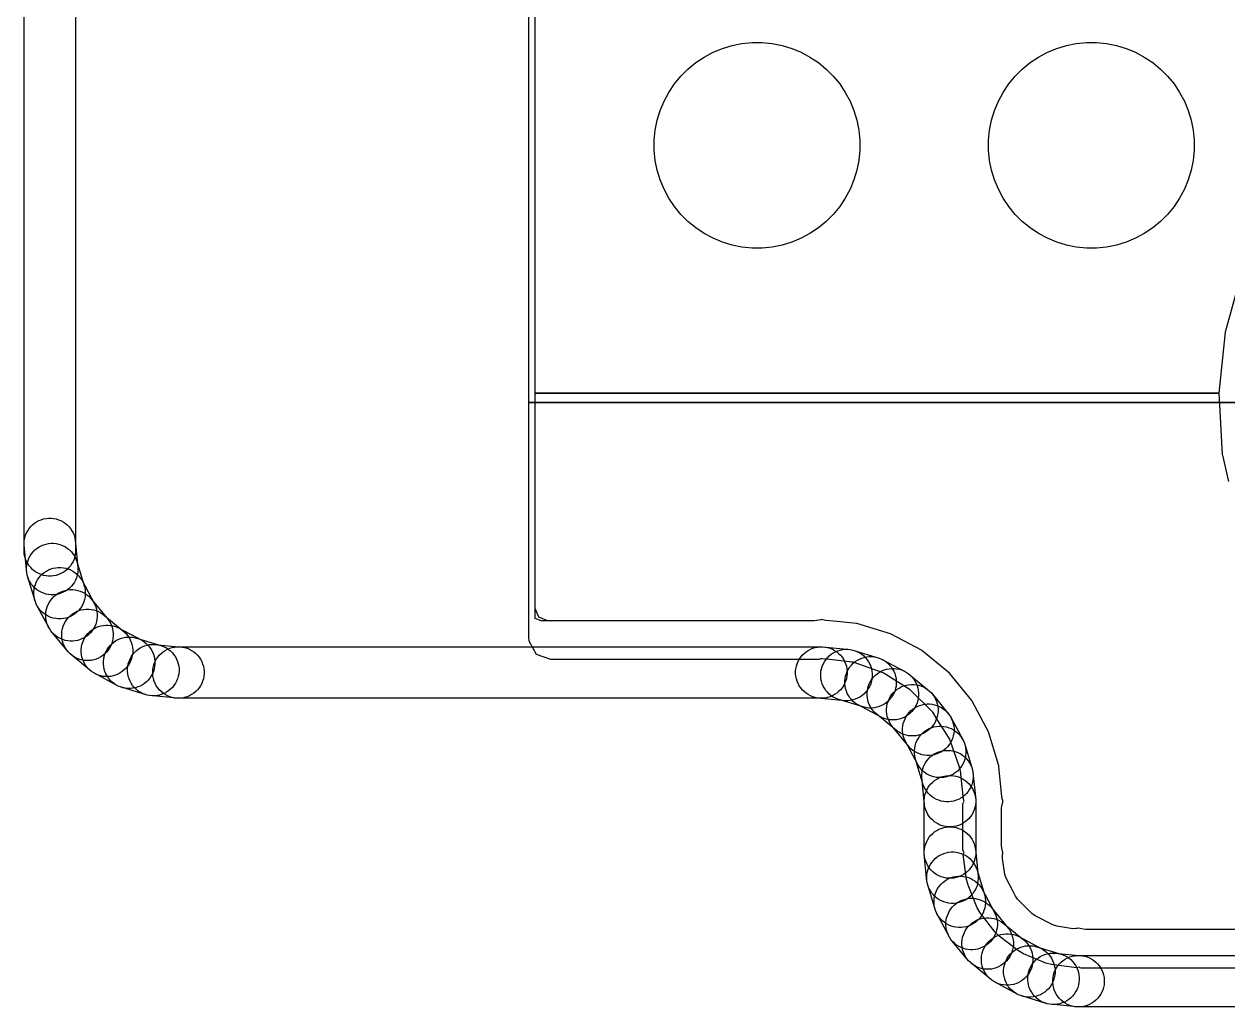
# Model space of a CAD drawing. Extents: x 124579 to 173950, y -108350 to -87650.
# Drawn here: x 129750 to 134431, y -108350 to -104529 of the extents above; entities that cross this region are included whole.
import ezdxf

# ---------------------------------------------------------------- set-up
doc = ezdxf.new("R2010")
doc.units = 0
for name, color, linetype in [('L2D0_Cu1', 1, 'CONTINUOUS'), ('L4D0_Cu2', 2, 'CONTINUOUS'), ('L7D0_Profile1', 3, 'CONTINUOUS')]:
    doc.layers.add(name, color=color, linetype=linetype)

msp = doc.modelspace()

# ---------------------------------------------------------------- linework, layer by layer
at = {"layer": 'L2D0_Cu1'}
for points in [[(170122.077, -108049.5), (133878.343, -108049.5), (133867.362, -108048.254), (133855.735, -108045.58), (133855.734, -108045.58), (133850.359, -108044.344), (133844.978, -108045.561), (133839.461, -108045.552), (133839.461, -108045.546), (133827.514, -108045.938), (133765.11, -108036.054), (133750.534, -108031.318), (133680.873, -107995.824), (133668.471, -107986.814), (133613.186, -107931.529), (133604.175, -107919.126), (133595.344, -107901.794), (133568.682, -107849.466), (133563.945, -107834.889), (133554.153, -107773.065), (133554.751, -107756.184), (133554.711, -107756.179), (133554.77, -107755.67), (133554.817, -107754.332), (133555.029, -107753.419), (133555.029, -107753.418), (133555.655, -107750.718), (133555.656, -107750), (133551.727, -107732.776), (133550.5, -107721.878), (133550.5, -107578.56), (133551.766, -107567.495), (133555.029, -107553.42), (133555.029, -107553.417), (133555.655, -107550.718), (133555.656, -107550), (133555.042, -107547.307), (133555.041, -107547.301), (133553.234, -107539.382), (133552.242, -107533.285), (133540.6, -107415.07), (133540.599, -107415.066), (133540.364, -107412.678), (133500.309, -107280.633), (133491.389, -107263.945), (133436.396, -107161.061), (133436.395, -107161.059), (133435.262, -107158.94), (133347.725, -107052.275), (133241.06, -106964.738), (133238.941, -106963.605), (133238.939, -106963.604), (133121.487, -106900.824), (133121.486, -106900.823), (133119.367, -106899.691), (132987.322, -106859.636), (132984.934, -106859.401), (132984.93, -106859.4), (132923.83, -106853.383), (132867.654, -106847.85), (132861.405, -106846.823), (132850.718, -106844.345), (132850, -106844.344), (132847.304, -106844.959), (132832.776, -106848.273), (132821.878, -106849.5), (131785.906, -106849.5), (131751.258, -106835.148), (131736.906, -106800.5), (131736.906, -101400)], [(134484.051, -105497.428), (134420.309, -105727.272), (134394.963, -105964.44), (134396.169, -105985.347), (134408.694, -106202.562), (134409.137, -106204.526), (134409.137, -106204.529), (134432.36, -106307.577)]]:
    msp.add_lwpolyline(points, dxfattribs=at)
for points in [[(132580.373, -105399.518), (132541.308, -105395.671), (132502.808, -105388.013), (132465.244, -105376.618), (132428.978, -105361.596), (132394.359, -105343.091), (132361.72, -105321.283), (132331.376, -105296.38), (132303.62, -105268.624), (132278.717, -105238.28), (132256.909, -105205.641), (132238.404, -105171.022), (132223.382, -105134.756), (132211.987, -105097.192), (132204.329, -105058.692), (132200.482, -105019.627), (132200.482, -104980.373), (132204.329, -104941.308), (132211.987, -104902.808), (132223.382, -104865.244), (132238.404, -104828.978), (132256.909, -104794.359), (132278.717, -104761.72), (132303.62, -104731.376), (132331.376, -104703.62), (132361.72, -104678.717), (132394.359, -104656.909), (132428.978, -104638.404), (132465.244, -104623.382), (132502.808, -104611.987), (132541.308, -104604.329), (132580.373, -104600.482), (132619.627, -104600.482), (132658.692, -104604.329), (132697.192, -104611.987), (132734.756, -104623.382), (132771.022, -104638.404), (132805.641, -104656.909), (132838.28, -104678.717), (132868.624, -104703.62), (132896.38, -104731.376), (132921.283, -104761.72), (132943.091, -104794.359), (132961.596, -104828.978), (132976.618, -104865.244), (132988.013, -104902.808), (132995.671, -104941.308), (132999.518, -104980.373), (132999.518, -105019.627), (132995.671, -105058.692), (132988.013, -105097.192), (132976.618, -105134.756), (132961.596, -105171.022), (132943.091, -105205.641), (132921.283, -105238.28), (132896.38, -105268.624), (132868.624, -105296.38), (132838.28, -105321.283), (132805.641, -105343.091), (132771.022, -105361.596), (132734.756, -105376.618), (132697.192, -105388.013), (132658.692, -105395.671), (132619.627, -105399.518)], [(133880.373, -105399.518), (133841.308, -105395.671), (133802.808, -105388.013), (133765.244, -105376.618), (133728.978, -105361.596), (133694.359, -105343.091), (133661.72, -105321.283), (133631.376, -105296.38), (133603.62, -105268.624), (133578.717, -105238.28), (133556.909, -105205.641), (133538.404, -105171.022), (133523.382, -105134.756), (133511.987, -105097.192), (133504.329, -105058.692), (133500.482, -105019.627), (133500.482, -104980.373), (133504.329, -104941.308), (133511.987, -104902.808), (133523.382, -104865.244), (133538.404, -104828.978), (133556.909, -104794.359), (133578.717, -104761.72), (133603.62, -104731.376), (133631.376, -104703.62), (133661.72, -104678.717), (133694.359, -104656.909), (133728.978, -104638.404), (133765.244, -104623.382), (133802.808, -104611.987), (133841.308, -104604.329), (133880.373, -104600.482), (133919.627, -104600.482), (133958.692, -104604.329), (133997.192, -104611.987), (134034.756, -104623.382), (134071.022, -104638.404), (134105.641, -104656.909), (134138.28, -104678.717), (134168.624, -104703.62), (134196.38, -104731.376), (134221.283, -104761.72), (134243.091, -104794.359), (134261.596, -104828.978), (134276.618, -104865.244), (134288.013, -104902.808), (134295.671, -104941.308), (134299.518, -104980.373), (134299.518, -105019.627), (134295.671, -105058.692), (134288.013, -105097.192), (134276.618, -105134.756), (134261.596, -105171.022), (134243.091, -105205.641), (134221.283, -105238.28), (134196.38, -105268.624), (134168.624, -105296.38), (134138.28, -105321.283), (134105.641, -105343.091), (134071.022, -105361.596), (134034.756, -105376.618), (133997.192, -105388.013), (133958.692, -105395.671), (133919.627, -105399.518)]]:
    msp.add_lwpolyline(points, close=True, dxfattribs=at)
at = {"layer": 'L4D0_Cu2'}
for points in [[(134544.532, -106000), (131711.997, -106000), (131711.997, -101400), (131691.092, -93300), (156016.71, -93300)], [(134484.051, -105497.428), (134420.309, -105727.272), (134394.963, -105964.44), (131736.906, -105964.44), (131736.906, -101400), (131716.001, -93300), (155994.318, -93300)], [(170122.077, -108049.5), (133878.343, -108049.5), (133867.362, -108048.254), (133855.735, -108045.58), (133855.734, -108045.58), (133850.359, -108044.344), (133844.978, -108045.561), (133839.461, -108045.552), (133839.461, -108045.546), (133827.514, -108045.938), (133765.11, -108036.054), (133750.534, -108031.318), (133680.873, -107995.824), (133668.471, -107986.814), (133613.186, -107931.529), (133604.175, -107919.126), (133595.344, -107901.794), (133568.682, -107849.466), (133563.945, -107834.889), (133554.153, -107773.065), (133554.751, -107756.184), (133554.711, -107756.179), (133554.77, -107755.67), (133554.817, -107754.332), (133555.029, -107753.419), (133555.029, -107753.418), (133555.655, -107750.718), (133555.656, -107750), (133551.727, -107732.776), (133550.5, -107721.878), (133550.5, -107578.56), (133551.766, -107567.495), (133555.029, -107553.42), (133555.029, -107553.417), (133555.655, -107550.718), (133555.656, -107550), (133555.042, -107547.307), (133555.041, -107547.301), (133553.234, -107539.382), (133552.242, -107533.285), (133540.6, -107415.07), (133540.599, -107415.066), (133540.364, -107412.678), (133500.309, -107280.633), (133491.389, -107263.945), (133436.396, -107161.061), (133436.395, -107161.059), (133435.262, -107158.94), (133347.725, -107052.275), (133241.06, -106964.738), (133238.941, -106963.605), (133238.939, -106963.604), (133121.487, -106900.824), (133121.486, -106900.823), (133119.367, -106899.691), (132987.322, -106859.636), (132984.934, -106859.401), (132984.93, -106859.4), (132923.83, -106853.383), (132867.654, -106847.85), (132861.405, -106846.823), (132850.718, -106844.345), (132850, -106844.344), (132847.304, -106844.959), (132832.776, -106848.273), (132821.878, -106849.5), (131760.997, -106849.5), (131736.906, -106839.521), (131736.906, -105964.44), (134394.963, -105964.44), (134396.169, -105985.347), (134408.694, -106202.562), (134409.137, -106204.526), (134409.137, -106204.529), (134432.36, -106307.577)], [(170123.543, -108199.5), (133860.045, -108199.5), (133850, -108195.339), (133843.565, -108198.004), (133842.5, -108197.563), (133842.377, -108198.496), (133744.951, -108185.67), (133723.139, -108179.825), (133635.772, -108143.636), (133616.215, -108132.345), (133541.19, -108074.775), (133525.225, -108058.81), (133467.655, -107983.785), (133456.364, -107964.228), (133420.175, -107876.861), (133414.33, -107855.049), (133401.504, -107757.623), (133401.716, -107757.595), (133401.668, -107757.228), (133404.661, -107750), (133400.5, -107739.955), (133400.5, -107727.562), (133400.578, -107723.996), (133400.5, -107723.555), (133400.5, -107560.045), (133404.661, -107550), (133403.73, -107547.752), (133401.795, -107530.579), (133390.637, -107431.551), (133390.636, -107431.547), (133390.093, -107426.727), (133384.331, -107410.261), (133350.726, -107314.222), (133350.725, -107314.22), (133349.121, -107309.636), (133346.296, -107305.139), (133300.437, -107232.156), (133283.121, -107204.597), (133195.403, -107116.879), (133100.553, -107057.281), (133094.477, -107053.463), (133094.475, -107053.462), (133090.364, -107050.879), (133085.78, -107049.275), (133085.778, -107049.274), (132977.854, -107011.51), (132973.273, -107009.907), (132968.453, -107009.364), (132968.449, -107009.363), (132872.13, -106998.51), (132872.129, -106998.51), (132852.248, -106996.27), (132850, -106995.339), (132839.955, -106999.5), (132827.561, -106999.5), (132823.995, -106999.422), (132823.555, -106999.5), (131798.497, -106999.5), (131742.896, -106979.263), (131713.311, -106928.021), (131711.997, -106913), (131711.997, -106000), (134544.532, -106000)]]:
    msp.add_lwpolyline(points, dxfattribs=at)
for points in [[(132580.373, -105399.518), (132541.308, -105395.671), (132502.808, -105388.013), (132465.244, -105376.618), (132428.978, -105361.596), (132394.359, -105343.091), (132361.72, -105321.283), (132331.376, -105296.38), (132303.62, -105268.624), (132278.717, -105238.28), (132256.909, -105205.641), (132238.404, -105171.022), (132223.382, -105134.756), (132211.987, -105097.192), (132204.329, -105058.692), (132200.482, -105019.627), (132200.482, -104980.373), (132204.329, -104941.308), (132211.987, -104902.808), (132223.382, -104865.244), (132238.404, -104828.978), (132256.909, -104794.359), (132278.717, -104761.72), (132303.62, -104731.376), (132331.376, -104703.62), (132361.72, -104678.717), (132394.359, -104656.909), (132428.978, -104638.404), (132465.244, -104623.382), (132502.808, -104611.987), (132541.308, -104604.329), (132580.373, -104600.482), (132619.627, -104600.482), (132658.692, -104604.329), (132697.192, -104611.987), (132734.756, -104623.382), (132771.022, -104638.404), (132805.641, -104656.909), (132838.28, -104678.717), (132868.624, -104703.62), (132896.38, -104731.376), (132921.283, -104761.72), (132943.091, -104794.359), (132961.596, -104828.978), (132976.618, -104865.244), (132988.013, -104902.808), (132995.671, -104941.308), (132999.518, -104980.373), (132999.518, -105019.627), (132995.671, -105058.692), (132988.013, -105097.192), (132976.618, -105134.756), (132961.596, -105171.022), (132943.091, -105205.641), (132921.283, -105238.28), (132896.38, -105268.624), (132868.624, -105296.38), (132838.28, -105321.283), (132805.641, -105343.091), (132771.022, -105361.596), (132734.756, -105376.618), (132697.192, -105388.013), (132658.692, -105395.671), (132619.627, -105399.518)], [(133880.373, -105399.518), (133841.308, -105395.671), (133802.808, -105388.013), (133765.244, -105376.618), (133728.978, -105361.596), (133694.359, -105343.091), (133661.72, -105321.283), (133631.376, -105296.38), (133603.62, -105268.624), (133578.717, -105238.28), (133556.909, -105205.641), (133538.404, -105171.022), (133523.382, -105134.756), (133511.987, -105097.192), (133504.329, -105058.692), (133500.482, -105019.627), (133500.482, -104980.373), (133504.329, -104941.308), (133511.987, -104902.808), (133523.382, -104865.244), (133538.404, -104828.978), (133556.909, -104794.359), (133578.717, -104761.72), (133603.62, -104731.376), (133631.376, -104703.62), (133661.72, -104678.717), (133694.359, -104656.909), (133728.978, -104638.404), (133765.244, -104623.382), (133802.808, -104611.987), (133841.308, -104604.329), (133880.373, -104600.482), (133919.627, -104600.482), (133958.692, -104604.329), (133997.192, -104611.987), (134034.756, -104623.382), (134071.022, -104638.404), (134105.641, -104656.909), (134138.28, -104678.717), (134168.624, -104703.62), (134196.38, -104731.376), (134221.283, -104761.72), (134243.091, -104794.359), (134261.596, -104828.978), (134276.618, -104865.244), (134288.013, -104902.808), (134295.671, -104941.308), (134299.518, -104980.373), (134299.518, -105019.627), (134295.671, -105058.692), (134288.013, -105097.192), (134276.618, -105134.756), (134261.596, -105171.022), (134243.091, -105205.641), (134221.283, -105238.28), (134196.38, -105268.624), (134168.624, -105296.38), (134138.28, -105321.283), (134105.641, -105343.091), (134071.022, -105361.596), (134034.756, -105376.618), (133997.192, -105388.013), (133958.692, -105395.671), (133919.627, -105399.518)]]:
    msp.add_lwpolyline(points, close=True, dxfattribs=at)
at = {"layer": 'L7D0_Profile1'}
for points in [[(129950, -101820.087), (129950, -106579.913), (129949.037, -106589.691), (129947.12, -106599.327), (129944.268, -106608.73), (129940.508, -106617.807), (129935.876, -106626.472), (129930.418, -106634.642), (129924.184, -106642.237), (129917.237, -106649.184), (129909.642, -106655.418), (129901.472, -106660.876), (129892.807, -106665.508), (129883.73, -106669.268), (129874.327, -106672.12), (129864.691, -106674.037), (129854.913, -106675), (129845.087, -106675), (129835.309, -106674.037), (129825.673, -106672.12), (129816.27, -106669.268), (129807.193, -106665.508), (129798.528, -106660.876), (129790.358, -106655.418), (129782.763, -106649.184), (129775.816, -106642.237), (129769.582, -106634.642), (129764.124, -106626.472), (129759.492, -106617.807), (129755.732, -106608.73), (129752.88, -106599.327), (129750.963, -106589.691), (129750, -106579.913), (129750, -101820.087)], [(170154.913, -108350), (133845.087, -108350), (133835.309, -108349.037), (133825.673, -108347.12), (133816.27, -108344.268), (133807.193, -108340.508), (133798.528, -108335.876), (133790.358, -108330.418), (133782.763, -108324.184), (133775.816, -108317.237), (133769.582, -108309.642), (133764.124, -108301.472), (133759.492, -108292.807), (133755.732, -108283.73), (133752.88, -108274.327), (133750.963, -108264.691), (133750, -108254.913), (133750, -108245.087), (133750.963, -108235.309), (133752.88, -108225.673), (133755.732, -108216.27), (133759.492, -108207.193), (133764.124, -108198.528), (133769.582, -108190.358), (133775.816, -108182.763), (133782.763, -108175.816), (133790.358, -108169.582), (133798.528, -108164.124), (133807.193, -108159.492), (133816.27, -108155.732), (133825.673, -108152.88), (133835.309, -108150.963), (133845.087, -108150), (170154.913, -108150)]]:
    msp.add_lwpolyline(points, dxfattribs=at)
for points in [[(129854.695, -106747.545), (129844.917, -106746.582), (129835.28, -106744.665), (129825.878, -106741.813), (129816.8, -106738.053), (129808.135, -106733.421), (129799.966, -106727.963), (129792.37, -106721.73), (129785.423, -106714.782), (129779.19, -106707.187), (129773.731, -106699.017), (129769.099, -106690.352), (129765.339, -106681.275), (129762.487, -106671.872), (129760.57, -106662.236), (129750, -106554.913), (129750, -106545.087), (129750.963, -106535.309), (129752.88, -106525.673), (129755.732, -106516.27), (129759.492, -106507.193), (129764.124, -106498.528), (129769.582, -106490.358), (129775.816, -106482.763), (129782.763, -106475.816), (129790.358, -106469.582), (129798.528, -106464.124), (129807.193, -106459.492), (129816.27, -106455.732), (129825.673, -106452.88), (129835.309, -106450.963), (129845.087, -106450), (129854.913, -106450), (129864.691, -106450.963), (129874.327, -106452.88), (129883.73, -106455.732), (129892.807, -106459.492), (129901.472, -106464.124), (129909.642, -106469.582), (129917.237, -106475.816), (129924.184, -106482.763), (129930.418, -106490.358), (129935.876, -106498.528), (129940.508, -106507.193), (129944.268, -106516.27), (129947.12, -106525.673), (129949.037, -106535.309), (129959.607, -106642.632), (129959.607, -106652.458), (129958.644, -106662.236), (129956.727, -106671.872), (129953.875, -106681.275), (129950.115, -106690.352), (129945.484, -106699.017), (129940.025, -106707.187), (129933.792, -106714.782), (129926.844, -106721.73), (129919.249, -106727.963), (129911.08, -106733.421), (129902.414, -106738.053), (129893.337, -106741.813), (129883.935, -106744.665), (129874.298, -106746.582), (129864.52, -106747.545)], [(129883.147, -106841.342), (129873.369, -106840.379), (129863.733, -106838.462), (129854.33, -106835.61), (129845.253, -106831.85), (129836.588, -106827.218), (129828.418, -106821.759), (129820.823, -106815.526), (129813.875, -106808.578), (129807.642, -106800.983), (129802.184, -106792.814), (129797.552, -106784.149), (129793.792, -106775.071), (129762.487, -106671.872), (129760.57, -106662.236), (129759.607, -106652.458), (129759.607, -106642.632), (129760.57, -106632.854), (129762.487, -106623.218), (129765.339, -106613.815), (129769.099, -106604.738), (129773.731, -106596.073), (129779.189, -106587.903), (129785.423, -106580.308), (129792.37, -106573.361), (129799.965, -106567.127), (129808.135, -106561.669), (129816.8, -106557.037), (129825.877, -106553.277), (129835.28, -106550.425), (129844.916, -106548.508), (129854.694, -106547.545), (129864.52, -106547.545), (129874.298, -106548.508), (129883.934, -106550.425), (129893.337, -106553.277), (129902.414, -106557.037), (129911.079, -106561.669), (129919.249, -106567.127), (129926.844, -106573.361), (129933.791, -106580.308), (129940.025, -106587.903), (129945.483, -106596.073), (129950.115, -106604.738), (129953.875, -106613.815), (129985.18, -106717.014), (129987.097, -106726.651), (129988.06, -106736.429), (129988.06, -106746.254), (129987.097, -106756.032), (129985.18, -106765.669), (129982.328, -106775.071), (129978.568, -106784.149), (129973.936, -106792.814), (129968.477, -106800.983), (129962.244, -106808.578), (129955.297, -106815.526), (129947.702, -106821.759), (129939.532, -106827.218), (129930.867, -106831.85), (129921.789, -106835.61), (129912.387, -106838.462), (129902.751, -106840.379), (129892.973, -106841.342)], [(129929.352, -106927.785), (129919.574, -106926.822), (129909.938, -106924.906), (129900.535, -106922.053), (129891.458, -106918.293), (129882.793, -106913.662), (129874.623, -106908.203), (129867.028, -106901.97), (129860.08, -106895.022), (129853.847, -106887.427), (129848.389, -106879.258), (129797.552, -106784.149), (129793.792, -106775.072), (129790.94, -106765.669), (129789.023, -106756.033), (129788.06, -106746.255), (129788.06, -106736.429), (129789.023, -106726.651), (129790.94, -106717.015), (129793.792, -106707.612), (129797.552, -106698.535), (129802.184, -106689.87), (129807.642, -106681.7), (129813.876, -106674.105), (129820.823, -106667.158), (129828.418, -106660.924), (129836.588, -106655.466), (129845.253, -106650.834), (129854.33, -106647.074), (129863.733, -106644.222), (129873.369, -106642.305), (129883.147, -106641.342), (129892.973, -106641.342), (129902.751, -106642.305), (129912.387, -106644.222), (129921.79, -106647.074), (129930.867, -106650.834), (129939.532, -106655.466), (129947.702, -106660.924), (129955.297, -106667.158), (129962.244, -106674.105), (129968.478, -106681.7), (129973.936, -106689.87), (130024.773, -106784.978), (130028.533, -106794.056), (130031.385, -106803.458), (130033.302, -106813.095), (130034.265, -106822.873), (130034.265, -106832.698), (130033.302, -106842.476), (130031.385, -106852.113), (130028.533, -106861.515), (130024.773, -106870.592), (130020.141, -106879.258), (130014.683, -106887.427), (130008.449, -106895.022), (130001.502, -106901.97), (129993.907, -106908.203), (129985.737, -106913.662), (129977.072, -106918.293), (129967.995, -106922.053), (129958.592, -106924.906), (129948.956, -106926.822), (129939.178, -106927.785)], [(129991.534, -107003.553), (129981.756, -107002.59), (129972.119, -107000.673), (129962.717, -106997.821), (129953.639, -106994.061), (129944.974, -106989.43), (129936.805, -106983.971), (129929.21, -106977.738), (129922.262, -106970.79), (129853.847, -106887.427), (129848.389, -106879.257), (129843.757, -106870.592), (129839.997, -106861.515), (129837.145, -106852.112), (129835.228, -106842.476), (129834.265, -106832.698), (129834.265, -106822.872), (129835.228, -106813.094), (129837.145, -106803.458), (129839.997, -106794.055), (129843.757, -106784.978), (129848.389, -106776.313), (129853.847, -106768.143), (129860.081, -106760.548), (129867.028, -106753.601), (129874.623, -106747.367), (129882.793, -106741.909), (129891.458, -106737.277), (129900.535, -106733.517), (129909.938, -106730.665), (129919.574, -106728.748), (129929.352, -106727.785), (129939.178, -106727.785), (129948.956, -106728.748), (129958.592, -106730.665), (129967.995, -106733.517), (129977.072, -106737.277), (129985.737, -106741.909), (129993.907, -106747.367), (130001.502, -106753.601), (130008.449, -106760.548), (130076.864, -106843.912), (130082.323, -106852.081), (130086.954, -106860.746), (130090.714, -106869.824), (130093.567, -106879.226), (130095.483, -106888.863), (130096.446, -106898.641), (130096.446, -106908.466), (130095.483, -106918.244), (130093.567, -106927.881), (130090.714, -106937.283), (130086.954, -106946.36), (130082.323, -106955.026), (130076.864, -106963.195), (130070.631, -106970.79), (130063.683, -106977.738), (130056.088, -106983.971), (130047.919, -106989.43), (130039.253, -106994.061), (130030.176, -106997.821), (130020.774, -107000.673), (130011.137, -107002.59), (130001.359, -107003.553)], [(130067.303, -107065.734), (130057.525, -107064.771), (130047.888, -107062.855), (130038.486, -107060.002), (130029.408, -107056.242), (130020.743, -107051.611), (130012.574, -107046.152), (129929.21, -106977.737), (129922.263, -106970.79), (129916.029, -106963.195), (129910.571, -106955.025), (129905.939, -106946.36), (129902.179, -106937.283), (129899.327, -106927.88), (129897.41, -106918.244), (129896.447, -106908.466), (129896.447, -106898.64), (129897.41, -106888.862), (129899.327, -106879.226), (129902.179, -106869.823), (129905.939, -106860.746), (129910.571, -106852.081), (129916.029, -106843.911), (129922.263, -106836.316), (129929.21, -106829.369), (129936.805, -106823.135), (129944.975, -106817.677), (129953.64, -106813.045), (129962.717, -106809.285), (129972.12, -106806.433), (129981.756, -106804.516), (129991.534, -106803.553), (130001.36, -106803.553), (130011.138, -106804.516), (130020.774, -106806.433), (130030.177, -106809.285), (130039.254, -106813.045), (130047.919, -106817.677), (130056.089, -106823.135), (130139.452, -106891.55), (130146.4, -106898.498), (130152.633, -106906.093), (130158.092, -106914.262), (130162.723, -106922.927), (130166.483, -106932.005), (130169.335, -106941.407), (130171.252, -106951.044), (130172.215, -106960.822), (130172.215, -106970.647), (130171.252, -106980.425), (130169.335, -106990.062), (130166.483, -106999.464), (130162.723, -107008.541), (130158.092, -107017.207), (130152.633, -107025.376), (130146.4, -107032.971), (130139.452, -107039.919), (130131.857, -107046.152), (130123.688, -107051.611), (130115.022, -107056.242), (130105.945, -107060.002), (130096.543, -107062.855), (130086.906, -107064.771), (130077.128, -107065.734)], [(130153.746, -107111.94), (130143.968, -107110.977), (130134.331, -107109.06), (130124.929, -107106.208), (130115.851, -107102.448), (130020.743, -107051.611), (130012.573, -107046.153), (130004.978, -107039.919), (129998.031, -107032.972), (129991.797, -107025.377), (129986.339, -107017.207), (129981.707, -107008.542), (129977.947, -106999.465), (129975.095, -106990.062), (129973.178, -106980.426), (129972.215, -106970.648), (129972.215, -106960.822), (129973.178, -106951.044), (129975.095, -106941.408), (129977.947, -106932.005), (129981.707, -106922.928), (129986.339, -106914.263), (129991.797, -106906.093), (129998.031, -106898.498), (130004.978, -106891.551), (130012.573, -106885.317), (130020.743, -106879.859), (130029.408, -106875.227), (130038.485, -106871.467), (130047.888, -106868.615), (130057.524, -106866.698), (130067.302, -106865.735), (130077.128, -106865.735), (130086.906, -106866.698), (130096.542, -106868.615), (130105.945, -106871.467), (130115.022, -106875.227), (130210.131, -106926.064), (130218.3, -106931.522), (130225.895, -106937.755), (130232.843, -106944.703), (130239.076, -106952.298), (130244.535, -106960.468), (130249.166, -106969.133), (130252.926, -106978.21), (130255.779, -106987.613), (130257.695, -106997.249), (130258.658, -107007.027), (130258.658, -107016.853), (130257.695, -107026.631), (130255.779, -107036.267), (130252.926, -107045.67), (130249.166, -107054.747), (130244.535, -107063.412), (130239.076, -107071.582), (130232.843, -107079.177), (130225.895, -107086.124), (130218.3, -107092.358), (130210.131, -107097.816), (130201.465, -107102.448), (130192.388, -107106.208), (130182.986, -107109.06), (130173.349, -107110.977), (130163.571, -107111.94)], [(130247.542, -107140.393), (130237.764, -107139.43), (130228.127, -107137.513), (130124.928, -107106.208), (130115.851, -107102.448), (130107.186, -107097.816), (130099.016, -107092.358), (130091.421, -107086.124), (130084.474, -107079.177), (130078.24, -107071.582), (130072.782, -107063.412), (130068.15, -107054.747), (130064.39, -107045.67), (130061.538, -107036.267), (130059.621, -107026.631), (130058.658, -107016.853), (130058.658, -107007.027), (130059.621, -106997.249), (130061.538, -106987.613), (130064.39, -106978.21), (130068.15, -106969.133), (130072.782, -106960.468), (130078.24, -106952.298), (130084.474, -106944.703), (130091.421, -106937.756), (130099.016, -106931.522), (130107.186, -106926.064), (130115.851, -106921.432), (130124.928, -106917.672), (130134.331, -106914.82), (130143.967, -106912.903), (130153.745, -106911.94), (130163.571, -106911.94), (130173.349, -106912.903), (130182.985, -106914.82), (130286.184, -106946.125), (130295.262, -106949.885), (130303.927, -106954.517), (130312.096, -106959.975), (130319.691, -106966.208), (130326.639, -106973.156), (130332.872, -106980.751), (130338.331, -106988.921), (130342.963, -106997.586), (130346.723, -107006.663), (130349.575, -107016.066), (130351.492, -107025.702), (130352.455, -107035.48), (130352.455, -107045.306), (130351.492, -107055.084), (130349.575, -107064.72), (130346.723, -107074.122), (130342.963, -107083.2), (130338.331, -107091.865), (130332.872, -107100.035), (130326.639, -107107.63), (130319.691, -107114.577), (130312.096, -107120.81), (130303.927, -107126.269), (130295.262, -107130.901), (130286.184, -107134.661), (130276.782, -107137.513), (130267.145, -107139.43), (130257.367, -107140.393)], [(130345.087, -107150), (130237.764, -107139.43), (130228.128, -107137.513), (130218.725, -107134.661), (130209.648, -107130.901), (130200.983, -107126.269), (130192.813, -107120.811), (130185.218, -107114.577), (130178.271, -107107.63), (130172.037, -107100.035), (130166.579, -107091.865), (130161.947, -107083.2), (130158.187, -107074.123), (130155.335, -107064.72), (130153.418, -107055.084), (130152.455, -107045.306), (130152.455, -107035.48), (130153.418, -107025.702), (130155.335, -107016.066), (130158.187, -107006.663), (130161.947, -106997.586), (130166.579, -106988.921), (130172.037, -106980.751), (130178.271, -106973.156), (130185.218, -106966.209), (130192.813, -106959.975), (130200.983, -106954.517), (130209.648, -106949.885), (130218.725, -106946.125), (130228.128, -106943.273), (130237.764, -106941.356), (130247.542, -106940.393), (130257.368, -106940.393), (130364.691, -106950.963), (130374.327, -106952.88), (130383.73, -106955.732), (130392.807, -106959.492), (130401.472, -106964.124), (130409.642, -106969.583), (130417.237, -106975.816), (130424.185, -106982.763), (130430.418, -106990.359), (130435.876, -106998.528), (130440.508, -107007.193), (130444.268, -107016.271), (130447.12, -107025.673), (130449.037, -107035.31), (130450, -107045.088), (130450, -107054.913), (130449.037, -107064.691), (130447.12, -107074.328), (130444.268, -107083.73), (130440.508, -107092.807), (130435.876, -107101.473), (130430.418, -107109.642), (130424.185, -107117.237), (130417.237, -107124.185), (130409.642, -107130.418), (130401.472, -107135.877), (130392.807, -107140.508), (130383.73, -107144.268), (130374.327, -107147.12), (130364.691, -107149.037), (130354.913, -107150)], [(130345.087, -107150), (130335.309, -107149.037), (130325.673, -107147.12), (130316.27, -107144.268), (130307.193, -107140.508), (130298.528, -107135.876), (130290.358, -107130.418), (130282.763, -107124.184), (130275.816, -107117.237), (130269.582, -107109.642), (130264.124, -107101.472), (130259.492, -107092.807), (130255.732, -107083.73), (130252.88, -107074.327), (130250.963, -107064.691), (130250, -107054.913), (130250, -107045.087), (130250.963, -107035.309), (130252.88, -107025.673), (130255.732, -107016.27), (130259.492, -107007.193), (130264.124, -106998.528), (130269.582, -106990.358), (130275.816, -106982.763), (130282.763, -106975.816), (130290.358, -106969.582), (130298.528, -106964.124), (130307.193, -106959.492), (130316.27, -106955.732), (130325.673, -106952.88), (130335.309, -106950.963), (130345.087, -106950), (132854.913, -106950), (132864.691, -106950.963), (132874.327, -106952.88), (132883.73, -106955.732), (132892.807, -106959.492), (132901.472, -106964.124), (132909.642, -106969.582), (132917.237, -106975.816), (132924.184, -106982.763), (132930.418, -106990.358), (132935.876, -106998.528), (132940.508, -107007.193), (132944.268, -107016.27), (132947.12, -107025.673), (132949.037, -107035.309), (132950, -107045.087), (132950, -107054.913), (132949.037, -107064.691), (132947.12, -107074.327), (132944.268, -107083.73), (132940.508, -107092.807), (132935.876, -107101.472), (132930.418, -107109.642), (132924.184, -107117.237), (132917.237, -107124.184), (132909.642, -107130.418), (132901.472, -107135.876), (132892.807, -107140.508), (132883.73, -107144.268), (132874.327, -107147.12), (132864.691, -107149.037), (132854.913, -107150)], [(132942.632, -107159.607), (132835.309, -107149.037), (132825.673, -107147.12), (132816.27, -107144.268), (132807.193, -107140.508), (132798.528, -107135.876), (132790.358, -107130.417), (132782.763, -107124.184), (132775.815, -107117.237), (132769.582, -107109.641), (132764.124, -107101.472), (132759.492, -107092.807), (132755.732, -107083.729), (132752.88, -107074.327), (132750.963, -107064.69), (132750, -107054.912), (132750, -107045.087), (132750.963, -107035.309), (132752.88, -107025.672), (132755.732, -107016.27), (132759.492, -107007.193), (132764.124, -106998.527), (132769.582, -106990.358), (132775.815, -106982.763), (132782.763, -106975.815), (132790.358, -106969.582), (132798.528, -106964.123), (132807.193, -106959.492), (132816.27, -106955.732), (132825.673, -106952.88), (132835.309, -106950.963), (132845.087, -106950), (132854.913, -106950), (132962.236, -106960.57), (132971.872, -106962.487), (132981.275, -106965.339), (132990.352, -106969.099), (132999.017, -106973.731), (133007.187, -106979.189), (133014.782, -106985.423), (133021.729, -106992.37), (133027.963, -106999.965), (133033.421, -107008.135), (133038.053, -107016.8), (133041.813, -107025.877), (133044.665, -107035.28), (133046.582, -107044.916), (133047.545, -107054.694), (133047.545, -107064.52), (133046.582, -107074.298), (133044.665, -107083.934), (133041.813, -107093.337), (133038.053, -107102.414), (133033.421, -107111.079), (133027.963, -107119.249), (133021.729, -107126.844), (133014.782, -107133.791), (133007.187, -107140.025), (132999.017, -107145.483), (132990.352, -107150.115), (132981.275, -107153.875), (132971.872, -107156.727), (132962.236, -107158.644), (132952.458, -107159.607)], [(133036.429, -107188.06), (133026.651, -107187.097), (133017.015, -107185.18), (132913.816, -107153.875), (132904.738, -107150.115), (132896.073, -107145.483), (132887.904, -107140.025), (132880.309, -107133.792), (132873.361, -107126.844), (132867.128, -107119.249), (132861.669, -107111.079), (132857.037, -107102.414), (132853.277, -107093.337), (132850.425, -107083.934), (132848.508, -107074.298), (132847.545, -107064.52), (132847.545, -107054.694), (132848.508, -107044.916), (132850.425, -107035.28), (132853.277, -107025.878), (132857.037, -107016.8), (132861.669, -107008.135), (132867.128, -106999.965), (132873.361, -106992.37), (132880.309, -106985.423), (132887.904, -106979.19), (132896.073, -106973.731), (132904.738, -106969.099), (132913.816, -106965.339), (132923.218, -106962.487), (132932.855, -106960.57), (132942.633, -106959.607), (132952.458, -106959.607), (132962.236, -106960.57), (132971.873, -106962.487), (133075.072, -106993.792), (133084.149, -106997.552), (133092.814, -107002.184), (133100.984, -107007.642), (133108.579, -107013.876), (133115.526, -107020.823), (133121.76, -107028.418), (133127.218, -107036.588), (133131.85, -107045.253), (133135.61, -107054.33), (133138.462, -107063.733), (133140.379, -107073.369), (133141.342, -107083.147), (133141.342, -107092.973), (133140.379, -107102.751), (133138.462, -107112.387), (133135.61, -107121.79), (133131.85, -107130.867), (133127.218, -107139.532), (133121.76, -107147.702), (133115.526, -107155.297), (133108.579, -107162.244), (133100.984, -107168.478), (133092.814, -107173.936), (133084.149, -107178.568), (133075.072, -107182.328), (133065.669, -107185.18), (133056.033, -107187.097), (133046.255, -107188.06)], [(133122.872, -107234.265), (133113.094, -107233.302), (133103.458, -107231.385), (133094.055, -107228.533), (133084.978, -107224.773), (132989.869, -107173.936), (132981.7, -107168.478), (132974.105, -107162.245), (132967.157, -107155.297), (132960.924, -107147.702), (132955.465, -107139.532), (132950.834, -107130.867), (132947.074, -107121.79), (132944.221, -107112.387), (132942.305, -107102.751), (132941.342, -107092.973), (132941.342, -107083.147), (132942.305, -107073.369), (132944.221, -107063.733), (132947.074, -107054.33), (132950.834, -107045.253), (132955.465, -107036.588), (132960.924, -107028.418), (132967.157, -107020.823), (132974.105, -107013.876), (132981.7, -107007.642), (132989.869, -107002.184), (132998.535, -106997.552), (133007.612, -106993.792), (133017.014, -106990.94), (133026.651, -106989.023), (133036.429, -106988.06), (133046.254, -106988.06), (133056.032, -106989.023), (133065.669, -106990.94), (133075.071, -106993.792), (133084.149, -106997.552), (133179.257, -107048.389), (133187.427, -107053.847), (133195.022, -107060.081), (133201.969, -107067.028), (133208.203, -107074.623), (133213.661, -107082.793), (133218.293, -107091.458), (133222.053, -107100.535), (133224.905, -107109.938), (133226.822, -107119.574), (133227.785, -107129.352), (133227.785, -107139.178), (133226.822, -107148.956), (133224.905, -107158.592), (133222.053, -107167.995), (133218.293, -107177.072), (133213.661, -107185.737), (133208.203, -107193.907), (133201.969, -107201.502), (133195.022, -107208.449), (133187.427, -107214.683), (133179.257, -107220.141), (133170.592, -107224.773), (133161.515, -107228.533), (133152.112, -107231.385), (133142.476, -107233.302), (133132.698, -107234.265)], [(133198.64, -107296.447), (133188.862, -107295.484), (133179.226, -107293.567), (133169.823, -107290.715), (133160.746, -107286.955), (133152.081, -107282.323), (133143.911, -107276.865), (133060.548, -107208.45), (133053.6, -107201.502), (133047.367, -107193.907), (133041.908, -107185.738), (133037.277, -107177.073), (133033.517, -107167.995), (133030.665, -107158.593), (133028.748, -107148.956), (133027.785, -107139.178), (133027.785, -107129.353), (133028.748, -107119.575), (133030.665, -107109.938), (133033.517, -107100.536), (133037.277, -107091.459), (133041.908, -107082.793), (133047.367, -107074.624), (133053.6, -107067.029), (133060.548, -107060.081), (133068.143, -107053.848), (133076.312, -107048.389), (133084.978, -107043.758), (133094.055, -107039.998), (133103.457, -107037.145), (133113.094, -107035.229), (133122.872, -107034.266), (133132.697, -107034.266), (133142.475, -107035.229), (133152.112, -107037.145), (133161.514, -107039.998), (133170.592, -107043.758), (133179.257, -107048.389), (133187.426, -107053.848), (133270.79, -107122.263), (133277.737, -107129.21), (133283.971, -107136.805), (133289.429, -107144.975), (133294.061, -107153.64), (133297.821, -107162.717), (133300.673, -107172.12), (133302.59, -107181.756), (133303.553, -107191.534), (133303.553, -107201.36), (133302.59, -107211.138), (133300.673, -107220.774), (133297.821, -107230.177), (133294.061, -107239.254), (133289.429, -107247.919), (133283.971, -107256.089), (133277.737, -107263.684), (133270.79, -107270.631), (133263.195, -107276.865), (133255.025, -107282.323), (133246.36, -107286.955), (133237.283, -107290.715), (133227.88, -107293.567), (133218.244, -107295.484), (133208.466, -107296.447)], [(133260.822, -107372.215), (133251.044, -107371.252), (133241.408, -107369.335), (133232.005, -107366.483), (133222.928, -107362.723), (133214.263, -107358.091), (133206.093, -107352.633), (133198.498, -107346.399), (133191.551, -107339.452), (133123.136, -107256.088), (133117.677, -107247.919), (133113.046, -107239.254), (133109.286, -107230.176), (133106.433, -107220.774), (133104.517, -107211.137), (133103.554, -107201.359), (133103.554, -107191.534), (133104.517, -107181.756), (133106.433, -107172.119), (133109.286, -107162.717), (133113.046, -107153.64), (133117.677, -107144.974), (133123.136, -107136.805), (133129.369, -107129.21), (133136.317, -107122.262), (133143.912, -107116.029), (133152.081, -107110.57), (133160.747, -107105.939), (133169.824, -107102.179), (133179.226, -107099.327), (133188.863, -107097.41), (133198.641, -107096.447), (133208.466, -107096.447), (133218.244, -107097.41), (133227.881, -107099.327), (133237.283, -107102.179), (133246.361, -107105.939), (133255.026, -107110.57), (133263.195, -107116.029), (133270.79, -107122.262), (133277.738, -107129.21), (133346.153, -107212.573), (133351.611, -107220.743), (133356.243, -107229.408), (133360.003, -107238.485), (133362.855, -107247.888), (133364.772, -107257.524), (133365.735, -107267.302), (133365.735, -107277.128), (133364.772, -107286.906), (133362.855, -107296.542), (133360.003, -107305.945), (133356.243, -107315.022), (133351.611, -107323.687), (133346.153, -107331.857), (133339.919, -107339.452), (133332.972, -107346.399), (133325.377, -107352.633), (133317.207, -107358.091), (133308.542, -107362.723), (133299.465, -107366.483), (133290.062, -107369.335), (133280.426, -107371.252), (133270.648, -107372.215)], [(133307.027, -107458.658), (133297.249, -107457.695), (133287.613, -107455.778), (133278.21, -107452.926), (133269.133, -107449.166), (133260.468, -107444.534), (133252.298, -107439.076), (133244.703, -107432.842), (133237.756, -107425.895), (133231.522, -107418.3), (133226.064, -107410.13), (133175.227, -107315.022), (133171.467, -107305.944), (133168.615, -107296.542), (133166.698, -107286.905), (133165.735, -107277.127), (133165.735, -107267.302), (133166.698, -107257.524), (133168.615, -107247.887), (133171.467, -107238.485), (133175.227, -107229.408), (133179.859, -107220.742), (133185.317, -107212.573), (133191.551, -107204.978), (133198.498, -107198.03), (133206.093, -107191.797), (133214.263, -107186.338), (133222.928, -107181.707), (133232.005, -107177.947), (133241.408, -107175.094), (133251.044, -107173.178), (133260.822, -107172.215), (133270.648, -107172.215), (133280.426, -107173.178), (133290.062, -107175.094), (133299.465, -107177.947), (133308.542, -107181.707), (133317.207, -107186.338), (133325.377, -107191.797), (133332.972, -107198.03), (133339.92, -107204.978), (133346.153, -107212.573), (133351.611, -107220.742), (133402.448, -107315.851), (133406.208, -107324.928), (133409.06, -107334.331), (133410.977, -107343.967), (133411.94, -107353.745), (133411.94, -107363.571), (133410.977, -107373.349), (133409.06, -107382.985), (133406.208, -107392.388), (133402.448, -107401.465), (133397.816, -107410.13), (133392.358, -107418.3), (133386.124, -107425.895), (133379.177, -107432.842), (133371.582, -107439.076), (133363.412, -107444.534), (133354.747, -107449.166), (133345.67, -107452.926), (133336.267, -107455.778), (133326.631, -107457.695), (133316.853, -107458.658)], [(133335.48, -107552.455), (133325.702, -107551.492), (133316.066, -107549.575), (133306.663, -107546.723), (133297.586, -107542.963), (133288.921, -107538.331), (133280.751, -107532.873), (133273.156, -107526.639), (133266.209, -107519.692), (133259.975, -107512.097), (133254.517, -107503.927), (133249.885, -107495.262), (133246.125, -107486.185), (133214.82, -107382.986), (133212.903, -107373.349), (133211.94, -107363.571), (133211.94, -107353.746), (133212.903, -107343.968), (133214.82, -107334.331), (133217.672, -107324.929), (133221.432, -107315.851), (133226.064, -107307.186), (133231.523, -107299.017), (133237.756, -107291.422), (133244.703, -107284.474), (133252.298, -107278.241), (133260.468, -107272.782), (133269.133, -107268.15), (133278.211, -107264.39), (133287.613, -107261.538), (133297.249, -107259.621), (133307.027, -107258.658), (133316.853, -107258.658), (133326.631, -107259.621), (133336.267, -107261.538), (133345.67, -107264.39), (133354.747, -107268.15), (133363.412, -107272.782), (133371.582, -107278.241), (133379.177, -107284.474), (133386.125, -107291.422), (133392.358, -107299.017), (133397.816, -107307.186), (133402.448, -107315.851), (133406.208, -107324.929), (133437.513, -107428.128), (133439.43, -107437.764), (133440.393, -107447.542), (133440.393, -107457.368), (133439.43, -107467.146), (133437.513, -107476.782), (133434.661, -107486.185), (133430.901, -107495.262), (133426.269, -107503.927), (133420.811, -107512.097), (133414.577, -107519.692), (133407.63, -107526.639), (133400.035, -107532.873), (133391.865, -107538.331), (133383.2, -107542.963), (133374.123, -107546.723), (133364.72, -107549.575), (133355.084, -107551.492), (133345.306, -107552.455)], [(133345.087, -107650), (133335.309, -107649.037), (133325.673, -107647.12), (133316.27, -107644.268), (133307.193, -107640.508), (133298.528, -107635.876), (133290.358, -107630.418), (133282.763, -107624.184), (133275.816, -107617.237), (133269.582, -107609.642), (133264.124, -107601.472), (133259.492, -107592.807), (133255.732, -107583.73), (133252.88, -107574.327), (133250.963, -107564.691), (133240.393, -107457.368), (133240.393, -107447.542), (133241.356, -107437.764), (133243.273, -107428.128), (133246.125, -107418.725), (133249.885, -107409.648), (133254.516, -107400.983), (133259.975, -107392.813), (133266.208, -107385.218), (133273.156, -107378.27), (133280.751, -107372.037), (133288.92, -107366.579), (133297.586, -107361.947), (133306.663, -107358.187), (133316.065, -107355.335), (133325.702, -107353.418), (133335.48, -107352.455), (133345.305, -107352.455), (133355.083, -107353.418), (133364.72, -107355.335), (133374.122, -107358.187), (133383.2, -107361.947), (133391.865, -107366.579), (133400.034, -107372.037), (133407.63, -107378.27), (133414.577, -107385.218), (133420.81, -107392.813), (133426.269, -107400.983), (133430.901, -107409.648), (133434.661, -107418.725), (133437.513, -107428.128), (133439.43, -107437.764), (133450, -107545.087), (133450, -107554.913), (133449.037, -107564.691), (133447.12, -107574.327), (133444.268, -107583.73), (133440.508, -107592.807), (133435.876, -107601.472), (133430.418, -107609.642), (133424.184, -107617.237), (133417.237, -107624.184), (133409.642, -107630.418), (133401.472, -107635.876), (133392.807, -107640.508), (133383.73, -107644.268), (133374.327, -107647.12), (133364.691, -107649.037), (133354.913, -107650)], [(133345.087, -107850), (133335.309, -107849.037), (133325.673, -107847.12), (133316.27, -107844.268), (133307.193, -107840.508), (133298.528, -107835.876), (133290.358, -107830.418), (133282.763, -107824.184), (133275.816, -107817.237), (133269.582, -107809.642), (133264.124, -107801.472), (133259.492, -107792.807), (133255.732, -107783.73), (133252.88, -107774.327), (133250.963, -107764.691), (133250, -107754.913), (133250, -107545.087), (133250.963, -107535.309), (133252.88, -107525.673), (133255.732, -107516.27), (133259.492, -107507.193), (133264.124, -107498.528), (133269.582, -107490.358), (133275.816, -107482.763), (133282.763, -107475.816), (133290.358, -107469.582), (133298.528, -107464.124), (133307.193, -107459.492), (133316.27, -107455.732), (133325.673, -107452.88), (133335.309, -107450.963), (133345.087, -107450), (133354.913, -107450), (133364.691, -107450.963), (133374.327, -107452.88), (133383.73, -107455.732), (133392.807, -107459.492), (133401.472, -107464.124), (133409.642, -107469.582), (133417.237, -107475.816), (133424.184, -107482.763), (133430.418, -107490.358), (133435.876, -107498.528), (133440.508, -107507.193), (133444.268, -107516.27), (133447.12, -107525.673), (133449.037, -107535.309), (133450, -107545.087), (133450, -107754.913), (133449.037, -107764.691), (133447.12, -107774.327), (133444.268, -107783.73), (133440.508, -107792.807), (133435.876, -107801.472), (133430.418, -107809.642), (133424.184, -107817.237), (133417.237, -107824.184), (133409.642, -107830.418), (133401.472, -107835.876), (133392.807, -107840.508), (133383.73, -107844.268), (133374.327, -107847.12), (133364.691, -107849.037), (133354.913, -107850)], [(133354.695, -107947.545), (133344.917, -107946.582), (133335.28, -107944.665), (133325.878, -107941.813), (133316.8, -107938.053), (133308.135, -107933.421), (133299.966, -107927.963), (133292.37, -107921.73), (133285.423, -107914.782), (133279.19, -107907.187), (133273.731, -107899.017), (133269.099, -107890.352), (133265.339, -107881.275), (133262.487, -107871.872), (133260.57, -107862.236), (133250, -107754.913), (133250, -107745.087), (133250.963, -107735.309), (133252.88, -107725.673), (133255.732, -107716.27), (133259.492, -107707.193), (133264.124, -107698.528), (133269.582, -107690.358), (133275.816, -107682.763), (133282.763, -107675.816), (133290.358, -107669.582), (133298.528, -107664.124), (133307.193, -107659.492), (133316.27, -107655.732), (133325.673, -107652.88), (133335.309, -107650.963), (133345.087, -107650), (133354.913, -107650), (133364.691, -107650.963), (133374.327, -107652.88), (133383.73, -107655.732), (133392.807, -107659.492), (133401.472, -107664.124), (133409.642, -107669.582), (133417.237, -107675.816), (133424.184, -107682.763), (133430.418, -107690.358), (133435.876, -107698.528), (133440.508, -107707.193), (133444.268, -107716.27), (133447.12, -107725.673), (133449.037, -107735.309), (133459.607, -107842.632), (133459.607, -107852.458), (133458.644, -107862.236), (133456.727, -107871.872), (133453.875, -107881.275), (133450.115, -107890.352), (133445.484, -107899.017), (133440.025, -107907.187), (133433.792, -107914.782), (133426.844, -107921.73), (133419.249, -107927.963), (133411.08, -107933.421), (133402.414, -107938.053), (133393.337, -107941.813), (133383.935, -107944.665), (133374.298, -107946.582), (133364.52, -107947.545)], [(133383.147, -108041.342), (133373.369, -108040.379), (133363.733, -108038.462), (133354.33, -108035.61), (133345.253, -108031.85), (133336.588, -108027.218), (133328.418, -108021.759), (133320.823, -108015.526), (133313.875, -108008.578), (133307.642, -108000.983), (133302.184, -107992.814), (133297.552, -107984.149), (133293.792, -107975.071), (133262.487, -107871.872), (133260.57, -107862.236), (133259.607, -107852.458), (133259.607, -107842.632), (133260.57, -107832.854), (133262.487, -107823.218), (133265.339, -107813.815), (133269.099, -107804.738), (133273.731, -107796.073), (133279.189, -107787.903), (133285.423, -107780.308), (133292.37, -107773.361), (133299.965, -107767.127), (133308.135, -107761.669), (133316.8, -107757.037), (133325.877, -107753.277), (133335.28, -107750.425), (133344.916, -107748.508), (133354.694, -107747.545), (133364.52, -107747.545), (133374.298, -107748.508), (133383.934, -107750.425), (133393.337, -107753.277), (133402.414, -107757.037), (133411.079, -107761.669), (133419.249, -107767.127), (133426.844, -107773.361), (133433.791, -107780.308), (133440.025, -107787.903), (133445.483, -107796.073), (133450.115, -107804.738), (133453.875, -107813.815), (133485.18, -107917.014), (133487.097, -107926.651), (133488.06, -107936.429), (133488.06, -107946.254), (133487.097, -107956.032), (133485.18, -107965.669), (133482.328, -107975.071), (133478.568, -107984.149), (133473.936, -107992.814), (133468.477, -108000.983), (133462.244, -108008.578), (133455.297, -108015.526), (133447.702, -108021.759), (133439.532, -108027.218), (133430.867, -108031.85), (133421.789, -108035.61), (133412.387, -108038.462), (133402.751, -108040.379), (133392.973, -108041.342)], [(133429.352, -108127.785), (133419.574, -108126.822), (133409.938, -108124.906), (133400.535, -108122.053), (133391.458, -108118.293), (133382.793, -108113.662), (133374.623, -108108.203), (133367.028, -108101.97), (133360.08, -108095.022), (133353.847, -108087.427), (133348.389, -108079.258), (133297.552, -107984.149), (133293.792, -107975.072), (133290.94, -107965.669), (133289.023, -107956.033), (133288.06, -107946.255), (133288.06, -107936.429), (133289.023, -107926.651), (133290.94, -107917.015), (133293.792, -107907.612), (133297.552, -107898.535), (133302.184, -107889.87), (133307.642, -107881.7), (133313.876, -107874.105), (133320.823, -107867.158), (133328.418, -107860.924), (133336.588, -107855.466), (133345.253, -107850.834), (133354.33, -107847.074), (133363.733, -107844.222), (133373.369, -107842.305), (133383.147, -107841.342), (133392.973, -107841.342), (133402.751, -107842.305), (133412.387, -107844.222), (133421.79, -107847.074), (133430.867, -107850.834), (133439.532, -107855.466), (133447.702, -107860.924), (133455.297, -107867.158), (133462.244, -107874.105), (133468.478, -107881.7), (133473.936, -107889.87), (133524.773, -107984.978), (133528.533, -107994.056), (133531.385, -108003.458), (133533.302, -108013.095), (133534.265, -108022.873), (133534.265, -108032.698), (133533.302, -108042.476), (133531.385, -108052.113), (133528.533, -108061.515), (133524.773, -108070.592), (133520.141, -108079.258), (133514.683, -108087.427), (133508.449, -108095.022), (133501.502, -108101.97), (133493.907, -108108.203), (133485.737, -108113.662), (133477.072, -108118.293), (133467.995, -108122.053), (133458.592, -108124.906), (133448.956, -108126.822), (133439.178, -108127.785)], [(133491.534, -108203.553), (133481.756, -108202.59), (133472.119, -108200.673), (133462.717, -108197.821), (133453.639, -108194.061), (133444.974, -108189.43), (133436.805, -108183.971), (133429.21, -108177.738), (133422.262, -108170.79), (133353.847, -108087.427), (133348.389, -108079.257), (133343.757, -108070.592), (133339.997, -108061.515), (133337.145, -108052.112), (133335.228, -108042.476), (133334.265, -108032.698), (133334.265, -108022.872), (133335.228, -108013.094), (133337.145, -108003.458), (133339.997, -107994.055), (133343.757, -107984.978), (133348.389, -107976.313), (133353.847, -107968.143), (133360.081, -107960.548), (133367.028, -107953.601), (133374.623, -107947.367), (133382.793, -107941.909), (133391.458, -107937.277), (133400.535, -107933.517), (133409.938, -107930.665), (133419.574, -107928.748), (133429.352, -107927.785), (133439.178, -107927.785), (133448.956, -107928.748), (133458.592, -107930.665), (133467.995, -107933.517), (133477.072, -107937.277), (133485.737, -107941.909), (133493.907, -107947.367), (133501.502, -107953.601), (133508.449, -107960.548), (133576.864, -108043.912), (133582.323, -108052.081), (133586.954, -108060.746), (133590.714, -108069.824), (133593.567, -108079.226), (133595.483, -108088.863), (133596.446, -108098.641), (133596.446, -108108.466), (133595.483, -108118.244), (133593.567, -108127.881), (133590.714, -108137.283), (133586.954, -108146.36), (133582.323, -108155.026), (133576.864, -108163.195), (133570.631, -108170.79), (133563.683, -108177.738), (133556.088, -108183.971), (133547.919, -108189.43), (133539.253, -108194.061), (133530.176, -108197.821), (133520.774, -108200.673), (133511.137, -108202.59), (133501.359, -108203.553)], [(133567.303, -108265.734), (133557.525, -108264.771), (133547.888, -108262.855), (133538.486, -108260.002), (133529.408, -108256.242), (133520.743, -108251.611), (133512.574, -108246.152), (133429.21, -108177.737), (133422.263, -108170.79), (133416.029, -108163.195), (133410.571, -108155.025), (133405.939, -108146.36), (133402.179, -108137.283), (133399.327, -108127.88), (133397.41, -108118.244), (133396.447, -108108.466), (133396.447, -108098.64), (133397.41, -108088.862), (133399.327, -108079.226), (133402.179, -108069.823), (133405.939, -108060.746), (133410.571, -108052.081), (133416.029, -108043.911), (133422.263, -108036.316), (133429.21, -108029.369), (133436.805, -108023.135), (133444.975, -108017.677), (133453.64, -108013.045), (133462.717, -108009.285), (133472.12, -108006.433), (133481.756, -108004.516), (133491.534, -108003.553), (133501.36, -108003.553), (133511.138, -108004.516), (133520.774, -108006.433), (133530.177, -108009.285), (133539.254, -108013.045), (133547.919, -108017.677), (133556.089, -108023.135), (133639.452, -108091.55), (133646.4, -108098.498), (133652.633, -108106.093), (133658.092, -108114.262), (133662.723, -108122.927), (133666.483, -108132.005), (133669.335, -108141.407), (133671.252, -108151.044), (133672.215, -108160.822), (133672.215, -108170.647), (133671.252, -108180.425), (133669.335, -108190.062), (133666.483, -108199.464), (133662.723, -108208.541), (133658.092, -108217.207), (133652.633, -108225.376), (133646.4, -108232.971), (133639.452, -108239.919), (133631.857, -108246.152), (133623.688, -108251.611), (133615.022, -108256.242), (133605.945, -108260.002), (133596.543, -108262.855), (133586.906, -108264.771), (133577.128, -108265.734)], [(133653.746, -108311.94), (133643.968, -108310.977), (133634.331, -108309.06), (133624.929, -108306.208), (133615.851, -108302.448), (133520.743, -108251.611), (133512.573, -108246.153), (133504.978, -108239.919), (133498.031, -108232.972), (133491.797, -108225.377), (133486.339, -108217.207), (133481.707, -108208.542), (133477.947, -108199.465), (133475.095, -108190.062), (133473.178, -108180.426), (133472.215, -108170.648), (133472.215, -108160.822), (133473.178, -108151.044), (133475.095, -108141.408), (133477.947, -108132.005), (133481.707, -108122.928), (133486.339, -108114.263), (133491.797, -108106.093), (133498.031, -108098.498), (133504.978, -108091.551), (133512.573, -108085.317), (133520.743, -108079.859), (133529.408, -108075.227), (133538.485, -108071.467), (133547.888, -108068.615), (133557.524, -108066.698), (133567.302, -108065.735), (133577.128, -108065.735), (133586.906, -108066.698), (133596.542, -108068.615), (133605.945, -108071.467), (133615.022, -108075.227), (133710.131, -108126.064), (133718.3, -108131.522), (133725.895, -108137.755), (133732.843, -108144.703), (133739.076, -108152.298), (133744.535, -108160.468), (133749.166, -108169.133), (133752.926, -108178.21), (133755.779, -108187.613), (133757.695, -108197.249), (133758.658, -108207.027), (133758.658, -108216.853), (133757.695, -108226.631), (133755.779, -108236.267), (133752.926, -108245.67), (133749.166, -108254.747), (133744.535, -108263.412), (133739.076, -108271.582), (133732.843, -108279.177), (133725.895, -108286.124), (133718.3, -108292.358), (133710.131, -108297.816), (133701.465, -108302.448), (133692.388, -108306.208), (133682.986, -108309.06), (133673.349, -108310.977), (133663.571, -108311.94)], [(133747.542, -108340.393), (133737.764, -108339.43), (133728.127, -108337.513), (133624.928, -108306.208), (133615.851, -108302.448), (133607.186, -108297.816), (133599.016, -108292.358), (133591.421, -108286.124), (133584.474, -108279.177), (133578.24, -108271.582), (133572.782, -108263.412), (133568.15, -108254.747), (133564.39, -108245.67), (133561.538, -108236.267), (133559.621, -108226.631), (133558.658, -108216.853), (133558.658, -108207.027), (133559.621, -108197.249), (133561.538, -108187.613), (133564.39, -108178.21), (133568.15, -108169.133), (133572.782, -108160.468), (133578.24, -108152.298), (133584.474, -108144.703), (133591.421, -108137.756), (133599.016, -108131.522), (133607.186, -108126.064), (133615.851, -108121.432), (133624.928, -108117.672), (133634.331, -108114.82), (133643.967, -108112.903), (133653.745, -108111.94), (133663.571, -108111.94), (133673.349, -108112.903), (133682.985, -108114.82), (133786.184, -108146.125), (133795.262, -108149.885), (133803.927, -108154.517), (133812.096, -108159.975), (133819.691, -108166.208), (133826.639, -108173.156), (133832.872, -108180.751), (133838.331, -108188.921), (133842.963, -108197.586), (133846.723, -108206.663), (133849.575, -108216.066), (133851.492, -108225.702), (133852.455, -108235.48), (133852.455, -108245.306), (133851.492, -108255.084), (133849.575, -108264.72), (133846.723, -108274.122), (133842.963, -108283.2), (133838.331, -108291.865), (133832.872, -108300.035), (133826.639, -108307.63), (133819.691, -108314.577), (133812.096, -108320.81), (133803.927, -108326.269), (133795.262, -108330.901), (133786.184, -108334.661), (133776.782, -108337.513), (133767.145, -108339.43), (133757.367, -108340.393)], [(133845.087, -108350), (133737.764, -108339.43), (133728.128, -108337.513), (133718.725, -108334.661), (133709.648, -108330.901), (133700.983, -108326.269), (133692.813, -108320.811), (133685.218, -108314.577), (133678.271, -108307.63), (133672.037, -108300.035), (133666.579, -108291.865), (133661.947, -108283.2), (133658.187, -108274.123), (133655.335, -108264.72), (133653.418, -108255.084), (133652.455, -108245.306), (133652.455, -108235.48), (133653.418, -108225.702), (133655.335, -108216.066), (133658.187, -108206.663), (133661.947, -108197.586), (133666.579, -108188.921), (133672.037, -108180.751), (133678.271, -108173.156), (133685.218, -108166.209), (133692.813, -108159.975), (133700.983, -108154.517), (133709.648, -108149.885), (133718.725, -108146.125), (133728.128, -108143.273), (133737.764, -108141.356), (133747.542, -108140.393), (133757.368, -108140.393), (133864.691, -108150.963), (133874.327, -108152.88), (133883.73, -108155.732), (133892.807, -108159.492), (133901.472, -108164.124), (133909.642, -108169.583), (133917.237, -108175.816), (133924.185, -108182.763), (133930.418, -108190.359), (133935.876, -108198.528), (133940.508, -108207.193), (133944.268, -108216.271), (133947.12, -108225.673), (133949.037, -108235.31), (133950, -108245.088), (133950, -108254.913), (133949.037, -108264.691), (133947.12, -108274.328), (133944.268, -108283.73), (133940.508, -108292.807), (133935.876, -108301.473), (133930.418, -108309.642), (133924.185, -108317.237), (133917.237, -108324.185), (133909.642, -108330.418), (133901.472, -108335.877), (133892.807, -108340.508), (133883.73, -108344.268), (133874.327, -108347.12), (133864.691, -108349.037), (133854.913, -108350)]]:
    msp.add_lwpolyline(points, close=True, dxfattribs=at)

doc.saveas('drawing.dxf')
